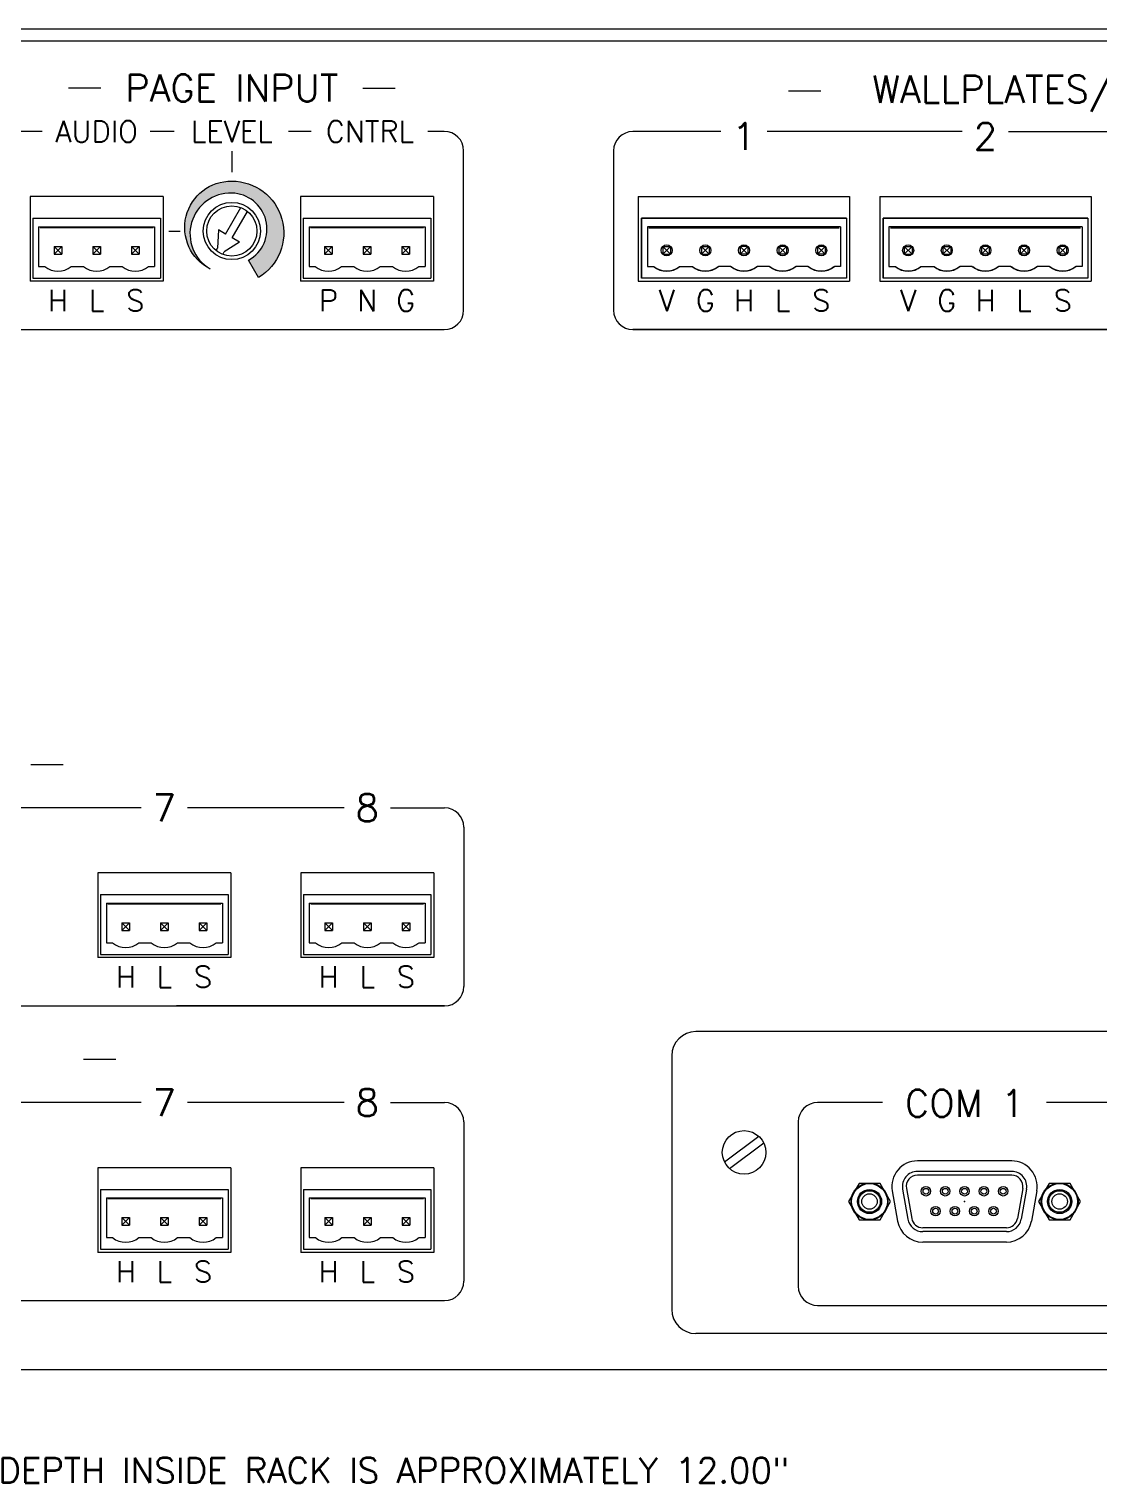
# Model space of a CAD drawing. Header units: inches. Extents: x 4.4 to 24.6, y 1.9 to 17.4.
# Drawn here: x 12 to 17.54, y 1.85 to 9.38 of the extents above; entities that cross this region are included whole.
import ezdxf
from ezdxf.enums import TextEntityAlignment as Align

# ---------------------------------------------------------------- set-up
doc = ezdxf.new("R2010")
doc.units = ezdxf.units.IN
doc.header["$LTSCALE"] = 0.4
doc.header["$MEASUREMENT"] = 0
for name, color, linetype, lineweight in [('ML800-DIMENSION', 7, 'Continuous', 9), ('ML800-OBJECT', 7, 'Continuous', 15), ('ML800-TEXT', 7, 'Continuous', 9)]:
    doc.layers.add(name, color=color, linetype=linetype, lineweight=lineweight)
doc.styles.add('C-Size', font='romans.shx', dxfattribs={"height": 0.13})
doc.styles.add('TERMINALS', font='romans.shx', dxfattribs={"height": 0.11})
doc.styles.add('TITLE', font='romans.shx', dxfattribs={"height": 0.14})

msp = doc.modelspace()

# ---------------------------------------------------------------- hatches: boundary and pattern name
at = {"layer": 'ML800-TEXT'}
msp.add_hatch(color=256, dxfattribs=at).paths.add_polyline_path([(13.0539, 8.5908, 0.794148), (12.941, 8.1373, -0.775683), (13.0539, 8.5289, -0.764928), (13.141, 8.1819), (13.1926, 8.0926, 0.762303)])

# ---------------------------------------------------------------- linework, layer by layer
at = {"layer": 'ML800-OBJECT'}
for p, q in [((22.4459, 9.3777), (5.3379, 9.3777)), ((22.4459, 9.3157), (5.3379, 9.3157)), ((12.6979, 8.5108), (12.0099, 8.5108)), ((12.0099, 8.5108), (12.0099, 8.0728)), ((12.6979, 8.5108), (12.6979, 8.0728)), ((14.0979, 8.5108), (13.4099, 8.5108)), ((13.4099, 8.5108), (13.4099, 8.0728)), ((14.0979, 8.5108), (14.0979, 8.0728)), ((15.1579, 8.5107), (16.2519, 8.5107)), ((15.1579, 8.5107), (15.1579, 8.0727)), ((16.2519, 8.5107), (16.2519, 8.0727)), ((16.4079, 8.5107), (17.5019, 8.5107)), ((16.4079, 8.5107), (16.4079, 8.0727)), ((17.5019, 8.5107), (17.5019, 8.0727)), ((13.0216, 8.3169), (13.1008, 8.4541)), ((13.0562, 8.2969), (13.1354, 8.4341)), ((12.0239, 8.3988), (12.6839, 8.3988)), ((12.0239, 8.3988), (12.0239, 8.0888)), ((12.0539, 8.3548), (12.6539, 8.3548)), ((12.0539, 8.3548), (12.0539, 8.1488)), ((12.6539, 8.3548), (12.6539, 8.1488)), ((12.6839, 8.3988), (12.6839, 8.0888)), ((13.4239, 8.3988), (14.0839, 8.3988)), ((13.4239, 8.3988), (13.4239, 8.0888)), ((13.4539, 8.3548), (14.0539, 8.3548)), ((13.4539, 8.3548), (13.4539, 8.1488)), ((14.0539, 8.3548), (14.0539, 8.1488)), ((14.0839, 8.3988), (14.0839, 8.0888)), ((15.1749, 8.3987), (16.2349, 8.3987)), ((16.2349, 8.3987), (15.1749, 8.3987)), ((15.1749, 8.0887), (15.1749, 8.3987)), ((15.1749, 8.3987), (15.1749, 8.0887)), ((16.2049, 8.3547), (15.2049, 8.3547)), ((15.2049, 8.3547), (15.2049, 8.1487)), ((16.2049, 8.3547), (16.2049, 8.1487)), ((16.2349, 8.3987), (16.2349, 8.0887)), ((16.2349, 8.3987), (16.2349, 8.0887)), ((16.4249, 8.3987), (17.4849, 8.3987)), ((17.4849, 8.3987), (16.4249, 8.3987)), ((16.4249, 8.0887), (16.4249, 8.3987)), ((16.4249, 8.3987), (16.4249, 8.0887)), ((17.4549, 8.3547), (16.4549, 8.3547)), ((16.4549, 8.3547), (16.4549, 8.1487)), ((17.4549, 8.3547), (17.4549, 8.1487)), ((17.4849, 8.3987), (17.4849, 8.0887)), ((17.4849, 8.3987), (17.4849, 8.0887)), ((12.6459, 8.3488), (12.0619, 8.3488)), ((12.9848, 8.3381), (12.9798, 8.2446)), ((13.0216, 8.3169), (12.9848, 8.3381)), ((13.0929, 8.2757), (13.0145, 8.2246)), ((13.0929, 8.2757), (13.0562, 8.2969)), ((14.0459, 8.3488), (13.4619, 8.3488)), ((15.2129, 8.3487), (16.1969, 8.3487)), ((16.4629, 8.3487), (17.4469, 8.3487)), ((12.1339, 8.2528), (12.1739, 8.2128)), ((12.1339, 8.2128), (12.1739, 8.2528)), ((12.1339, 8.2528), (12.1339, 8.2128)), ((12.1339, 8.2528), (12.1739, 8.2528)), ((12.1339, 8.2128), (12.1739, 8.2128)), ((12.1739, 8.2528), (12.1739, 8.2128)), ((12.3339, 8.2528), (12.3739, 8.2128)), ((12.3339, 8.2128), (12.3739, 8.2528)), ((12.3339, 8.2528), (12.3739, 8.2528)), ((12.3339, 8.2528), (12.3339, 8.2128)), ((12.3339, 8.2128), (12.3739, 8.2128)), ((12.3739, 8.2528), (12.3739, 8.2128)), ((12.5339, 8.2528), (12.5339, 8.2128)), ((12.5339, 8.2528), (12.5739, 8.2528)), ((12.5339, 8.2128), (12.5739, 8.2528)), ((12.5339, 8.2528), (12.5739, 8.2128)), ((12.5339, 8.2128), (12.5739, 8.2128)), ((12.5739, 8.2528), (12.5739, 8.2128)), ((12.9723, 8.2316), (12.9798, 8.2446)), ((13.007, 8.2116), (13.0145, 8.2246)), ((13.5339, 8.2528), (13.5739, 8.2128)), ((13.5339, 8.2128), (13.5739, 8.2528)), ((13.5339, 8.2528), (13.5339, 8.2128)), ((13.5339, 8.2528), (13.5739, 8.2528)), ((13.5339, 8.2128), (13.5739, 8.2128)), ((13.5739, 8.2528), (13.5739, 8.2128)), ((13.7339, 8.2528), (13.7739, 8.2128)), ((13.7339, 8.2128), (13.7739, 8.2528)), ((13.7339, 8.2528), (13.7739, 8.2528)), ((13.7339, 8.2528), (13.7339, 8.2128)), ((13.7339, 8.2128), (13.7739, 8.2128)), ((13.7739, 8.2528), (13.7739, 8.2128)), ((13.9339, 8.2528), (13.9339, 8.2128)), ((13.9339, 8.2528), (13.9739, 8.2528)), ((13.9339, 8.2128), (13.9739, 8.2528)), ((13.9339, 8.2528), (13.9739, 8.2128)), ((13.9339, 8.2128), (13.9739, 8.2128)), ((13.9739, 8.2528), (13.9739, 8.2128)), ((15.2849, 8.2527), (15.3249, 8.2527)), ((15.2849, 8.2527), (15.2849, 8.2127)), ((15.2849, 8.2127), (15.3249, 8.2527)), ((15.2849, 8.2527), (15.3249, 8.2127)), ((15.2849, 8.2127), (15.3249, 8.2127)), ((15.3249, 8.2527), (15.3249, 8.2127)), ((15.4849, 8.2527), (15.4849, 8.2127)), ((15.4849, 8.2527), (15.5249, 8.2527)), ((15.4849, 8.2127), (15.5249, 8.2527)), ((15.4849, 8.2527), (15.5249, 8.2127)), ((15.4849, 8.2127), (15.5249, 8.2127)), ((15.5249, 8.2527), (15.5249, 8.2127)), ((15.7249, 8.2527), (15.6849, 8.2527)), ((15.7249, 8.2127), (15.6849, 8.2527)), ((15.7249, 8.2527), (15.6849, 8.2127)), ((15.6849, 8.2527), (15.6849, 8.2127)), ((15.7249, 8.2127), (15.6849, 8.2127)), ((15.7249, 8.2527), (15.7249, 8.2127)), ((15.8849, 8.2527), (15.8849, 8.2127)), ((15.9249, 8.2527), (15.8849, 8.2127)), ((15.9249, 8.2127), (15.8849, 8.2527)), ((15.9249, 8.2527), (15.8849, 8.2527)), ((15.9249, 8.2127), (15.8849, 8.2127)), ((15.9249, 8.2527), (15.9249, 8.2127)), ((16.1249, 8.2527), (16.0849, 8.2127)), ((16.1249, 8.2127), (16.0849, 8.2527)), ((16.1249, 8.2527), (16.0849, 8.2527)), ((16.0849, 8.2527), (16.0849, 8.2127)), ((16.1249, 8.2127), (16.0849, 8.2127)), ((16.1249, 8.2527), (16.1249, 8.2127)), ((16.5349, 8.2527), (16.5749, 8.2527)), ((16.5349, 8.2527), (16.5349, 8.2127)), ((16.5349, 8.2127), (16.5749, 8.2527)), ((16.5349, 8.2527), (16.5749, 8.2127)), ((16.5349, 8.2127), (16.5749, 8.2127)), ((16.5749, 8.2527), (16.5749, 8.2127)), ((16.7349, 8.2527), (16.7349, 8.2127)), ((16.7349, 8.2527), (16.7749, 8.2527)), ((16.7349, 8.2127), (16.7749, 8.2527)), ((16.7349, 8.2527), (16.7749, 8.2127)), ((16.7349, 8.2127), (16.7749, 8.2127)), ((16.7749, 8.2527), (16.7749, 8.2127)), ((16.9749, 8.2527), (16.9349, 8.2527)), ((16.9749, 8.2127), (16.9349, 8.2527)), ((16.9749, 8.2527), (16.9349, 8.2127)), ((16.9349, 8.2527), (16.9349, 8.2127)), ((16.9749, 8.2127), (16.9349, 8.2127)), ((16.9749, 8.2527), (16.9749, 8.2127)), ((17.1749, 8.2527), (17.1349, 8.2127)), ((17.1749, 8.2127), (17.1349, 8.2527)), ((17.1749, 8.2527), (17.1349, 8.2527)), ((17.1349, 8.2527), (17.1349, 8.2127)), ((17.1749, 8.2127), (17.1349, 8.2127)), ((17.1749, 8.2527), (17.1749, 8.2127)), ((17.3749, 8.2527), (17.3349, 8.2127)), ((17.3749, 8.2127), (17.3349, 8.2527)), ((17.3749, 8.2527), (17.3349, 8.2527)), ((17.3349, 8.2527), (17.3349, 8.2127)), ((17.3749, 8.2127), (17.3349, 8.2127)), ((17.3749, 8.2527), (17.3749, 8.2127)), ((12.0539, 8.1488), (12.086, 8.1488)), ((12.2218, 8.1488), (12.286, 8.1488)), ((12.4218, 8.1488), (12.486, 8.1488)), ((12.6218, 8.1488), (12.6539, 8.1488)), ((13.4539, 8.1488), (13.486, 8.1488)), ((13.6218, 8.1488), (13.686, 8.1488)), ((13.8218, 8.1488), (13.886, 8.1488)), ((14.0218, 8.1488), (14.0539, 8.1488)), ((15.2049, 8.1487), (15.237, 8.1487)), ((15.3728, 8.1487), (15.437, 8.1487)), ((15.637, 8.1487), (15.5728, 8.1487)), ((15.837, 8.1487), (15.7728, 8.1487)), ((16.037, 8.1487), (15.9728, 8.1487)), ((16.2049, 8.1487), (16.1728, 8.1487)), ((16.4549, 8.1487), (16.487, 8.1487)), ((16.6228, 8.1487), (16.687, 8.1487)), ((16.887, 8.1487), (16.8228, 8.1487)), ((17.087, 8.1487), (17.0228, 8.1487)), ((17.287, 8.1487), (17.2228, 8.1487)), ((17.4549, 8.1487), (17.4228, 8.1487)), ((12.6979, 8.0728), (12.0099, 8.0728)), ((12.0239, 8.0888), (12.6839, 8.0888)), ((14.0979, 8.0728), (13.4099, 8.0728)), ((13.4239, 8.0888), (14.0839, 8.0888)), ((15.1579, 8.0727), (16.2519, 8.0727)), ((16.2349, 8.0887), (15.1749, 8.0887)), ((16.2349, 8.0887), (15.1749, 8.0887)), ((16.4079, 8.0727), (17.5019, 8.0727)), ((17.4849, 8.0887), (16.4249, 8.0887)), ((17.4849, 8.0887), (16.4249, 8.0887)), ((12.3609, 5.0108), (12.3609, 4.5728)), ((13.0489, 5.0108), (12.3609, 5.0108)), ((13.0489, 5.0108), (13.0489, 4.5728)), ((13.4109, 5.0108), (13.4109, 4.5728)), ((14.0989, 5.0108), (13.4109, 5.0108)), ((14.0989, 5.0108), (14.0989, 4.5728)), ((12.3749, 4.8988), (13.0349, 4.8988)), ((12.3749, 4.8988), (12.3749, 4.5888)), ((13.0349, 4.8988), (13.0349, 4.5888)), ((13.4249, 4.8988), (14.0849, 4.8988)), ((13.4249, 4.8988), (13.4249, 4.5888)), ((14.0849, 4.8988), (14.0849, 4.5888)), ((12.4049, 4.8548), (13.0049, 4.8548)), ((12.4049, 4.8548), (12.4049, 4.6488)), ((12.9969, 4.8488), (12.4129, 4.8488)), ((13.0049, 4.8548), (13.0049, 4.6488)), ((13.4549, 4.8548), (14.0549, 4.8548)), ((13.4549, 4.8548), (13.4549, 4.6488)), ((14.0469, 4.8488), (13.4629, 4.8488)), ((14.0549, 4.8548), (14.0549, 4.6488)), ((12.4849, 4.7528), (12.5249, 4.7128)), ((12.4849, 4.7128), (12.5249, 4.7528)), ((12.4849, 4.7528), (12.4849, 4.7128)), ((12.4849, 4.7528), (12.5249, 4.7528)), ((12.5249, 4.7528), (12.5249, 4.7128)), ((12.6849, 4.7528), (12.7249, 4.7128)), ((12.6849, 4.7128), (12.7249, 4.7528)), ((12.6849, 4.7528), (12.7249, 4.7528)), ((12.6849, 4.7528), (12.6849, 4.7128)), ((12.7249, 4.7528), (12.7249, 4.7128)), ((12.8849, 4.7528), (12.8849, 4.7128)), ((12.8849, 4.7528), (12.9249, 4.7528)), ((12.8849, 4.7128), (12.9249, 4.7528)), ((12.8849, 4.7528), (12.9249, 4.7128)), ((12.9249, 4.7528), (12.9249, 4.7128)), ((13.5349, 4.7528), (13.5749, 4.7128)), ((13.5349, 4.7128), (13.5749, 4.7528)), ((13.5349, 4.7528), (13.5349, 4.7128)), ((13.5349, 4.7528), (13.5749, 4.7528)), ((13.5749, 4.7528), (13.5749, 4.7128)), ((13.7349, 4.7528), (13.7749, 4.7128)), ((13.7349, 4.7128), (13.7749, 4.7528)), ((13.7349, 4.7528), (13.7749, 4.7528)), ((13.7349, 4.7528), (13.7349, 4.7128)), ((13.7749, 4.7528), (13.7749, 4.7128)), ((13.9349, 4.7528), (13.9349, 4.7128)), ((13.9349, 4.7528), (13.9749, 4.7528)), ((13.9349, 4.7128), (13.9749, 4.7528)), ((13.9349, 4.7528), (13.9749, 4.7128)), ((13.9749, 4.7528), (13.9749, 4.7128)), ((12.4849, 4.7128), (12.5249, 4.7128)), ((12.6849, 4.7128), (12.7249, 4.7128)), ((12.8849, 4.7128), (12.9249, 4.7128)), ((13.5349, 4.7128), (13.5749, 4.7128)), ((13.7349, 4.7128), (13.7749, 4.7128)), ((13.9349, 4.7128), (13.9749, 4.7128)), ((12.4049, 4.6488), (12.437, 4.6488)), ((12.5728, 4.6488), (12.637, 4.6488)), ((12.7728, 4.6488), (12.837, 4.6488)), ((12.9728, 4.6488), (13.0049, 4.6488)), ((13.4549, 4.6488), (13.487, 4.6488)), ((13.6228, 4.6488), (13.687, 4.6488)), ((13.8228, 4.6488), (13.887, 4.6488)), ((14.0228, 4.6488), (14.0549, 4.6488)), ((13.0489, 4.5728), (12.3609, 4.5728)), ((12.3749, 4.5888), (13.0349, 4.5888)), ((14.0989, 4.5728), (13.4109, 4.5728)), ((13.4249, 4.5888), (14.0849, 4.5888)), ((22.0818, 4.1897), (15.4558, 4.1897)), ((15.3308, 4.0647), (15.3308, 2.7527)), ((15.6043, 3.5152), (15.7813, 3.6486)), ((15.6299, 3.4811), (15.8071, 3.6146)), ((13.0489, 3.4857), (12.3609, 3.4857)), ((12.3609, 3.4857), (12.3609, 3.0477)), ((13.0489, 3.4857), (13.0489, 3.0477)), ((14.0989, 3.4857), (13.4109, 3.4857)), ((13.4109, 3.4857), (13.4109, 3.0477)), ((14.0989, 3.4857), (14.0989, 3.0477)), ((17.0908, 3.5207), (16.6028, 3.5207)), ((17.0908, 3.4667), (16.6028, 3.4667)), ((17.0908, 3.4467), (16.6028, 3.4467)), ((12.3749, 3.3737), (13.0349, 3.3737)), ((12.3749, 3.3737), (12.3749, 3.0637)), ((12.4049, 3.3297), (13.0049, 3.3297)), ((12.4049, 3.3297), (12.4049, 3.1237)), ((12.9969, 3.3237), (12.4129, 3.3237)), ((13.0049, 3.3297), (13.0049, 3.1237)), ((13.0349, 3.3737), (13.0349, 3.0637)), ((13.4249, 3.3737), (14.0849, 3.3737)), ((13.4249, 3.3737), (13.4249, 3.0637)), ((13.4549, 3.3297), (14.0549, 3.3297)), ((13.4549, 3.3297), (13.4549, 3.1237)), ((14.0469, 3.3237), (13.4629, 3.3237)), ((14.0549, 3.3297), (14.0549, 3.1237)), ((14.0849, 3.3737), (14.0849, 3.0637)), ((16.4728, 3.3658), (16.5003, 3.2098)), ((16.526, 3.3752), (16.5535, 3.2192)), ((16.5457, 3.3786), (16.5732, 3.2226)), ((17.148, 3.3786), (17.1204, 3.2226)), ((17.1677, 3.3752), (17.1401, 3.2192)), ((17.2208, 3.3658), (17.1933, 3.2098)), ((12.4849, 3.2277), (12.5249, 3.1877)), ((12.4849, 3.1877), (12.5249, 3.2277)), ((12.4849, 3.2277), (12.4849, 3.1877)), ((12.4849, 3.2277), (12.5249, 3.2277)), ((12.4849, 3.1877), (12.5249, 3.1877)), ((12.5249, 3.2277), (12.5249, 3.1877)), ((12.6849, 3.2277), (12.7249, 3.1877)), ((12.6849, 3.1877), (12.7249, 3.2277)), ((12.6849, 3.2277), (12.7249, 3.2277)), ((12.6849, 3.2277), (12.6849, 3.1877)), ((12.6849, 3.1877), (12.7249, 3.1877)), ((12.7249, 3.2277), (12.7249, 3.1877)), ((12.8849, 3.2277), (12.8849, 3.1877)), ((12.8849, 3.2277), (12.9249, 3.2277)), ((12.8849, 3.1877), (12.9249, 3.2277)), ((12.8849, 3.2277), (12.9249, 3.1877)), ((12.8849, 3.1877), (12.9249, 3.1877)), ((12.9249, 3.2277), (12.9249, 3.1877)), ((13.5349, 3.2277), (13.5749, 3.1877)), ((13.5349, 3.1877), (13.5749, 3.2277)), ((13.5349, 3.2277), (13.5349, 3.1877)), ((13.5349, 3.2277), (13.5749, 3.2277)), ((13.5349, 3.1877), (13.5749, 3.1877)), ((13.5749, 3.2277), (13.5749, 3.1877)), ((13.7349, 3.2277), (13.7749, 3.1877)), ((13.7349, 3.1877), (13.7749, 3.2277)), ((13.7349, 3.2277), (13.7749, 3.2277)), ((13.7349, 3.2277), (13.7349, 3.1877)), ((13.7349, 3.1877), (13.7749, 3.1877)), ((13.7749, 3.2277), (13.7749, 3.1877)), ((13.9349, 3.2277), (13.9349, 3.1877)), ((13.9349, 3.2277), (13.9749, 3.2277)), ((13.9349, 3.1877), (13.9749, 3.2277)), ((13.9349, 3.2277), (13.9749, 3.1877)), ((13.9349, 3.1877), (13.9749, 3.1877)), ((13.9749, 3.2277), (13.9749, 3.1877)), ((17.0633, 3.1747), (16.6303, 3.1747)), ((12.4049, 3.1237), (12.437, 3.1237)), ((12.5728, 3.1237), (12.637, 3.1237)), ((12.7728, 3.1237), (12.837, 3.1237)), ((12.9728, 3.1237), (13.0049, 3.1237)), ((13.4549, 3.1237), (13.487, 3.1237)), ((13.6228, 3.1237), (13.687, 3.1237)), ((13.8228, 3.1237), (13.887, 3.1237)), ((14.0228, 3.1237), (14.0549, 3.1237)), ((17.0633, 3.1547), (16.6303, 3.1547)), ((17.0633, 3.1007), (16.6303, 3.1007)), ((13.0489, 3.0477), (12.3609, 3.0477)), ((12.3749, 3.0637), (13.0349, 3.0637)), ((14.0989, 3.0477), (13.4109, 3.0477)), ((13.4249, 3.0637), (14.0849, 3.0637)), ((22.0818, 2.6277), (15.4558, 2.6277)), ((22.4389, 2.4397), (5.3449, 2.4397))]:
    msp.add_line(p, q, dxfattribs=at)
for points in [[(16.4091, 3.2167), (16.4634, 3.3107), (16.4091, 3.4047), (16.3006, 3.4047), (16.2463, 3.3107), (16.3006, 3.2167)], [(17.3931, 3.2167), (17.4474, 3.3107), (17.3931, 3.4047), (17.2846, 3.4047), (17.2303, 3.3107), (17.2846, 3.2167)]]:
    msp.add_lwpolyline(points, close=True, dxfattribs=at)
for centre, radius in [((13.0539, 8.3328), 0.148), ((13.0539, 8.3328), 0.13), ((15.3049, 8.2327), 0.0285), ((15.5049, 8.2327), 0.0285), ((15.7049, 8.2327), 0.0285), ((15.9049, 8.2327), 0.0285), ((16.1049, 8.2327), 0.0285), ((16.5549, 8.2327), 0.0285), ((16.7549, 8.2327), 0.0285), ((16.9549, 8.2327), 0.0285), ((17.1549, 8.2327), 0.0285), ((17.3549, 8.2327), 0.0285), ((15.7058, 3.5647), 0.1129), ((16.3548, 3.3107), 0.0955), ((16.3548, 3.3107), 0.0926), ((16.6468, 3.3637), 0.0245), ((16.7468, 3.3637), 0.0245), ((16.8468, 3.3637), 0.0245), ((16.9468, 3.3637), 0.0245), ((17.0468, 3.3637), 0.0245), ((17.3388, 3.3107), 0.0955), ((17.3388, 3.3107), 0.0926), ((16.3548, 3.3107), 0.0625), ((16.3548, 3.3107), 0.056), ((16.3548, 3.3107), 0.04), ((16.6468, 3.3637), 0.015), ((16.7468, 3.3637), 0.015), ((16.8468, 3.3637), 0.015), ((16.9468, 3.3637), 0.015), ((17.0468, 3.3637), 0.015), ((17.3388, 3.3107), 0.0625), ((17.3388, 3.3107), 0.056), ((17.3388, 3.3107), 0.04), ((16.6968, 3.2607), 0.0245), ((16.6968, 3.2607), 0.015), ((16.7968, 3.2607), 0.0245), ((16.7968, 3.2607), 0.015), ((16.8968, 3.2607), 0.0245), ((16.8968, 3.2607), 0.015), ((16.9968, 3.2607), 0.0245), ((16.9968, 3.2607), 0.015)]:
    msp.add_circle(centre, radius, dxfattribs=at)
for centre, radius, start, end in [((12.1539, 8.2328), 0.108, 231.05756, 308.94244), ((12.3539, 8.2328), 0.108, 231.05756, 308.94244), ((12.5539, 8.2328), 0.108, 231.05756, 308.94244), ((13.5539, 8.2328), 0.108, 231.05756, 308.94244), ((13.7539, 8.2328), 0.108, 231.05756, 308.94244), ((13.9539, 8.2328), 0.108, 231.05756, 308.94244), ((15.3049, 8.2327), 0.108, 231.05756, 308.94244), ((15.3049, 8.2327), 0.1068, 231.87504, 308.12496), ((15.5049, 8.2327), 0.108, 231.05756, 308.94244), ((15.5049, 8.2327), 0.1068, 231.87504, 308.12496), ((15.7049, 8.2327), 0.108, 231.05756, 308.94244), ((15.7049, 8.2327), 0.1068, 231.87504, 308.12496), ((15.9049, 8.2327), 0.108, 231.05756, 308.94244), ((15.9049, 8.2327), 0.1068, 231.87504, 308.12496), ((16.1049, 8.2327), 0.108, 231.05756, 308.94244), ((16.1049, 8.2327), 0.1068, 231.87504, 308.12496), ((16.5549, 8.2327), 0.108, 231.05756, 308.94244), ((16.5549, 8.2327), 0.1068, 231.87504, 308.12496), ((16.7549, 8.2327), 0.108, 231.05756, 308.94244), ((16.7549, 8.2327), 0.1068, 231.87504, 308.12496), ((16.9549, 8.2327), 0.108, 231.05756, 308.94244), ((16.9549, 8.2327), 0.1068, 231.87504, 308.12496), ((17.1549, 8.2327), 0.108, 231.05756, 308.94244), ((17.1549, 8.2327), 0.1068, 231.87504, 308.12496), ((17.3549, 8.2327), 0.108, 231.05756, 308.94244), ((17.3549, 8.2327), 0.1068, 231.87504, 308.12496), ((12.5049, 4.7328), 0.108, 231.05756, 308.94244), ((12.7049, 4.7328), 0.108, 231.05756, 308.94244), ((12.9049, 4.7328), 0.108, 231.05756, 308.94244), ((13.5549, 4.7328), 0.108, 231.05756, 308.94244), ((13.7549, 4.7328), 0.108, 231.05756, 308.94244), ((13.9549, 4.7328), 0.108, 231.05756, 308.94244), ((15.4558, 4.0647), 0.125, 90, 180), ((16.6028, 3.3887), 0.132, 90, 190), ((16.6028, 3.3887), 0.078, 90, 190), ((17.0908, 3.3887), 0.132, 350, 90), ((17.0908, 3.3887), 0.078, 350, 90), ((16.6028, 3.3887), 0.058, 90, 190), ((17.0908, 3.3887), 0.058, 350, 90), ((16.6303, 3.2327), 0.132, 190, 270), ((16.6303, 3.2327), 0.078, 190, 270), ((16.6303, 3.2327), 0.058, 190, 270), ((17.0633, 3.2327), 0.058, 270, 350), ((17.0633, 3.2327), 0.078, 270, 350), ((17.0633, 3.2327), 0.132, 270, 350), ((12.5049, 3.2077), 0.108, 231.05756, 308.94244), ((12.7049, 3.2077), 0.108, 231.05756, 308.94244), ((12.9049, 3.2077), 0.108, 231.05756, 308.94244), ((13.5549, 3.2077), 0.108, 231.05756, 308.94244), ((13.7549, 3.2077), 0.108, 231.05756, 308.94244), ((13.9549, 3.2077), 0.108, 231.05756, 308.94244), ((15.4558, 2.7527), 0.125, 180, 270)]:
    msp.add_arc(centre, radius, start, end, dxfattribs=at)
msp.add_point((16.8468, 3.3107), dxfattribs=at)
msp.add_point((16.8468, 3.3107), dxfattribs=at)
at = {"layer": 'ML800-TEXT'}
for p, q in [((12.3763, 9.0727), (12.2087, 9.0727)), ((13.7314, 9.0727), (13.8991, 9.0727)), ((16.1025, 9.0567), (15.9349, 9.0567)), ((12.073, 8.8478), (11.9539, 8.8478)), ((12.7554, 8.8478), (12.6308, 8.8478)), ((13.4654, 8.8478), (13.3478, 8.8478)), ((14.1539, 8.8478), (14.0692, 8.8478)), ((15.5847, 8.8477), (15.1299, 8.8477)), ((16.8347, 8.8477), (15.8251, 8.8477)), ((17.0751, 8.8477), (18.0847, 8.8477)), ((13.0539, 8.7454), (13.0539, 8.6378)), ((14.2539, 7.9228), (14.2539, 8.7478)), ((15.0299, 8.7477), (15.0299, 7.9227)), ((12.7283, 8.3328), (12.7858, 8.3328)), ((11.9539, 7.8228), (14.1539, 7.8228)), ((20.0299, 7.8227), (15.1299, 7.8227)), ((15.1299, 7.8227), (20.0299, 7.8227)), ((12.0134, 5.5728), (12.1811, 5.5728)), ((12.5847, 5.3478), (11.7751, 5.3478)), ((13.6347, 5.3478), (12.8251, 5.3478)), ((13.8751, 5.3478), (14.1549, 5.3478)), ((14.2549, 5.2478), (14.2549, 4.4228)), ((6.0049, 4.3228), (14.1549, 4.3228)), ((14.1549, 4.3228), (12.7674, 4.3228)), ((12.2864, 4.0477), (12.4541, 4.0477)), ((12.5847, 3.8227), (11.7751, 3.8227)), ((13.6347, 3.8227), (12.8251, 3.8227)), ((13.8751, 3.8227), (14.1549, 3.8227)), ((16.4218, 3.8227), (16.0859, 3.8227)), ((18.3718, 3.8227), (17.2718, 3.8227)), ((14.2549, 3.7227), (14.2549, 2.8977)), ((15.9859, 3.7227), (15.9859, 2.8727)), ((6.0049, 2.7977), (14.1549, 2.7977)), ((16.0859, 2.7727), (20.2894, 2.7727))]:
    msp.add_line(p, q, dxfattribs=at)
msp.add_lwpolyline([(13.141, 8.1819, 0.764928), (13.0539, 8.5289, 0.775683), (12.941, 8.1373, -0.794148), (13.0539, 8.5908, -0.762303), (13.1926, 8.0926)], format="xyb", close=True, dxfattribs=at)
for centre, start, end in [((14.1539, 8.7478), 0, 90), ((15.1299, 8.7477), 90, 180), ((14.1539, 7.9228), 270, 0), ((15.1299, 7.9227), 180, 270), ((14.1549, 5.2478), 0, 90), ((14.1549, 4.4228), 270, 0), ((14.1549, 3.7227), 0, 90), ((16.0859, 3.7227), 90, 180), ((14.1549, 2.8977), 270, 0), ((16.0859, 2.8727), 180, 270)]:
    msp.add_arc(centre, 0.1, start, end, dxfattribs=at)

# ---------------------------------------------------------------- texts
at = {"layer": 'ML800-DIMENSION', "style": 'C-Size'}
msp.add_text('DEPTH INSIDE RACK IS APPROXIMATELY 12.00"', height=0.13, dxfattribs=at).set_placement((13.8919, 1.9195), align=Align.MIDDLE_CENTER)
at = {"layer": 'ML800-TEXT'}
for s, height, style, p in [('PAGE INPUT', 0.14, 'TITLE', (13.0539, 9.0727)), ('WALLPLATES/RMAP/RMON', 0.14, 'TITLE', (17.5799, 9.0567)), ('AUDIO', 0.11, 'TERMINALS', (12.3539, 8.8478)), ('LEVEL', 0.11, 'TERMINALS', (13.0539, 8.8478)), ('CNTRL', 0.11, 'TERMINALS', (13.7689, 8.8478)), ('1', 0.14, 'TITLE', (15.7049, 8.8227)), ('2', 0.14, 'TITLE', (16.9549, 8.8227)), ('H', 0.11, 'TERMINALS', (12.1539, 7.9728)), ('L', 0.11, 'TERMINALS', (12.3539, 7.9728)), ('S', 0.11, 'TERMINALS', (12.5539, 7.9728)), ('P', 0.11, 'TERMINALS', (13.5539, 7.9728)), ('N', 0.11, 'TERMINALS', (13.7539, 7.9728)), ('G', 0.11, 'TERMINALS', (13.9539, 7.9728)), ('V', 0.11, 'TERMINALS', (15.3049, 7.9727)), ('G', 0.11, 'TERMINALS', (15.5049, 7.9727)), ('H', 0.11, 'TERMINALS', (15.7049, 7.9727)), ('L', 0.11, 'TERMINALS', (15.9049, 7.9727)), ('S', 0.11, 'TERMINALS', (16.1049, 7.9727)), ('V', 0.11, 'TERMINALS', (16.5549, 7.9727)), ('G', 0.11, 'TERMINALS', (16.7549, 7.9727)), ('H', 0.11, 'TERMINALS', (16.9549, 7.9727)), ('L', 0.11, 'TERMINALS', (17.1549, 7.9727)), ('S', 0.11, 'TERMINALS', (17.3549, 7.9727)), ('7', 0.14, 'TITLE', (12.7049, 5.3478)), ('8', 0.14, 'TITLE', (13.7549, 5.3478)), ('H', 0.11, 'TERMINALS', (12.5049, 4.4728)), ('L', 0.11, 'TERMINALS', (12.7049, 4.4728)), ('S', 0.11, 'TERMINALS', (12.9049, 4.4728)), ('H', 0.11, 'TERMINALS', (13.5549, 4.4728)), ('L', 0.11, 'TERMINALS', (13.7549, 4.4728)), ('S', 0.11, 'TERMINALS', (13.9549, 4.4728)), ('7', 0.14, 'TITLE', (12.7049, 3.8227)), ('8', 0.14, 'TITLE', (13.7549, 3.8227)), ('COM 1', 0.14, 'TITLE', (16.8468, 3.8187)), ('H', 0.11, 'TERMINALS', (12.5049, 2.9477)), ('L', 0.11, 'TERMINALS', (12.7049, 2.9477)), ('S', 0.11, 'TERMINALS', (12.9049, 2.9477)), ('H', 0.11, 'TERMINALS', (13.5549, 2.9477)), ('L', 0.11, 'TERMINALS', (13.7549, 2.9477)), ('S', 0.11, 'TERMINALS', (13.9549, 2.9477))]:
    msp.add_text(s, height=height, dxfattribs=dict(at, style=style)).set_placement(p, align=Align.MIDDLE)

doc.saveas('drawing.dxf')
